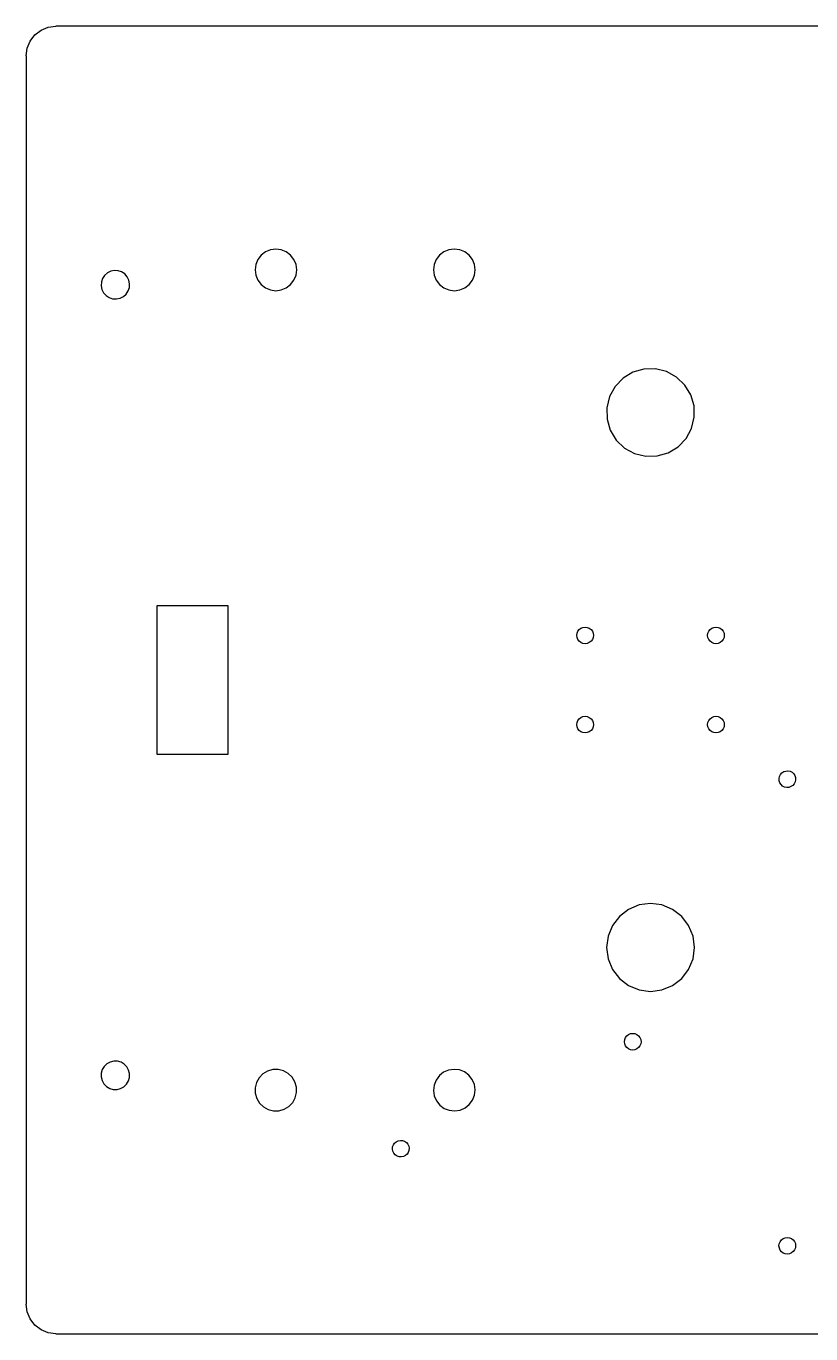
# Model space of a CAD drawing. Extents: x -272 to 362, y -437 to 464.
# Drawn here: x 90.3 to 222.2, y 4.3 to 224.3 of the extents above; entities that cross this region are included whole.
import ezdxf

# ---------------------------------------------------------------- set-up
doc = ezdxf.new("R2010")
doc.units = 0
doc.layers.get('0').update_dxf_attribs({"linetype": 'CONTINUOUS'})

msp = doc.modelspace()

# ---------------------------------------------------------------- linework, layer by layer
for p, q in [((90.93, 221.76), (91.73, 222.8)), ((91.73, 222.8), (92.76, 223.59)), ((92.76, 223.59), (93.97, 224.09)), ((93.97, 224.09), (95.26, 224.26)), ((295.26, 224.26), (95.26, 224.26)), ((90.26, 219.26), (90.44, 220.56)), ((90.44, 220.56), (90.93, 221.76)), ((90.26, 219.26), (90.26, 9.26)), ((129.23, 185.01), (128.88, 184.17)), ((129.79, 185.74), (129.23, 185.01)), ((130.51, 186.29), (129.79, 185.74)), ((131.36, 186.64), (130.51, 186.29)), ((132.26, 186.76), (131.36, 186.64)), ((133.17, 186.64), (132.26, 186.76)), ((134.01, 186.29), (133.17, 186.64)), ((134.74, 185.74), (134.01, 186.29)), ((135.3, 185.01), (134.74, 185.74)), ((135.65, 184.17), (135.3, 185.01)), ((159.23, 185.01), (158.88, 184.17)), ((159.79, 185.74), (159.23, 185.01)), ((160.51, 186.29), (159.79, 185.74)), ((161.36, 186.64), (160.51, 186.29)), ((162.26, 186.76), (161.36, 186.64)), ((163.17, 186.64), (162.26, 186.76)), ((164.01, 186.29), (163.17, 186.64)), ((164.74, 185.74), (164.01, 186.29)), ((165.3, 185.01), (164.74, 185.74)), ((165.65, 184.17), (165.3, 185.01)), ((103.92, 182.75), (103.45, 182.34)), ((104.48, 183.03), (103.92, 182.75)), ((105.1, 183.16), (104.48, 183.03)), ((105.72, 183.12), (105.1, 183.16)), ((106.32, 182.92), (105.72, 183.12)), ((106.84, 182.57), (106.32, 182.92)), ((128.88, 184.17), (128.76, 183.26)), ((128.76, 183.26), (128.88, 182.36)), ((135.76, 183.26), (135.65, 184.17)), ((135.65, 182.36), (135.76, 183.26)), ((158.88, 184.17), (158.76, 183.26)), ((158.76, 183.26), (158.88, 182.36)), ((165.76, 183.26), (165.65, 184.17)), ((165.65, 182.36), (165.76, 183.26)), ((102.91, 181.22), (102.87, 180.59)), ((102.87, 180.59), (103, 179.98)), ((103.11, 181.81), (102.91, 181.22)), ((103.45, 182.34), (103.11, 181.81)), ((107.25, 182.1), (106.84, 182.57)), ((107.53, 181.54), (107.25, 182.1)), ((107.66, 180.93), (107.53, 181.54)), ((107.62, 180.3), (107.66, 180.93)), ((128.88, 182.36), (129.23, 181.51)), ((129.23, 181.51), (129.79, 180.79)), ((129.79, 180.79), (130.51, 180.23)), ((134.01, 180.23), (134.74, 180.79)), ((134.74, 180.79), (135.3, 181.51)), ((135.3, 181.51), (135.65, 182.36)), ((158.88, 182.36), (159.23, 181.51)), ((159.23, 181.51), (159.79, 180.79)), ((159.79, 180.79), (160.51, 180.23)), ((164.01, 180.23), (164.74, 180.79)), ((164.74, 180.79), (165.3, 181.51)), ((165.3, 181.51), (165.65, 182.36)), ((103, 179.98), (103.28, 179.42)), ((103.28, 179.42), (103.69, 178.95)), ((103.69, 178.95), (104.21, 178.6)), ((104.21, 178.6), (104.81, 178.41)), ((104.81, 178.41), (105.43, 178.37)), ((105.43, 178.37), (106.05, 178.49)), ((106.05, 178.49), (106.61, 178.77)), ((106.61, 178.77), (107.08, 179.19)), ((107.08, 179.19), (107.42, 179.71)), ((107.42, 179.71), (107.62, 180.3)), ((130.51, 180.23), (131.36, 179.88)), ((131.36, 179.88), (132.26, 179.76)), ((132.26, 179.76), (133.17, 179.88)), ((133.17, 179.88), (134.01, 180.23)), ((160.51, 180.23), (161.36, 179.88)), ((161.36, 179.88), (162.26, 179.76)), ((162.26, 179.76), (163.17, 179.88)), ((163.17, 179.88), (164.01, 180.23)), ((190.63, 165.03), (189.3, 163.64)), ((192.28, 166.03), (190.63, 165.03)), ((194.14, 166.58), (192.28, 166.03)), ((196.07, 166.62), (194.14, 166.58)), ((197.95, 166.16), (196.07, 166.62)), ((199.64, 165.23), (197.95, 166.16)), ((201.04, 163.89), (199.64, 165.23)), ((189.3, 163.64), (188.37, 161.94)), ((202.04, 162.24), (201.04, 163.89)), ((188.37, 161.94), (187.91, 160.07)), ((202.58, 160.39), (202.04, 162.24)), ((187.91, 160.07), (187.95, 158.14)), ((202.16, 156.58), (202.62, 158.46)), ((202.62, 158.46), (202.58, 160.39)), ((187.95, 158.14), (188.49, 156.28)), ((188.49, 156.28), (189.49, 154.63)), ((201.23, 154.89), (202.16, 156.58)), ((189.49, 154.63), (190.89, 153.29)), ((199.9, 153.49), (201.23, 154.89)), ((190.89, 153.29), (192.58, 152.36)), ((192.58, 152.36), (194.46, 151.91)), ((194.46, 151.91), (196.39, 151.95)), ((196.39, 151.95), (198.25, 152.49)), ((198.25, 152.49), (199.9, 153.49)), ((124.26, 126.76), (112.26, 126.76)), ((112.26, 126.76), (112.26, 101.76)), ((124.26, 101.76), (124.26, 126.76)), ((182.86, 121.76), (182.91, 122.12)), ((182.91, 121.4), (182.86, 121.76)), ((182.91, 122.12), (183.05, 122.46)), ((183.05, 121.06), (182.91, 121.4)), ((183.05, 122.46), (183.27, 122.75)), ((183.27, 120.77), (183.05, 121.06)), ((183.27, 122.75), (183.56, 122.97)), ((183.56, 122.97), (183.9, 123.11)), ((183.9, 123.11), (184.26, 123.16)), ((184.26, 123.16), (184.63, 123.11)), ((184.63, 123.11), (184.96, 122.97)), ((184.96, 122.97), (185.25, 122.75)), ((185.25, 122.75), (185.48, 122.46)), ((185.48, 121.06), (185.25, 120.77)), ((185.48, 122.46), (185.62, 122.12)), ((185.62, 121.4), (185.48, 121.06)), ((185.62, 122.12), (185.66, 121.76)), ((185.66, 121.76), (185.62, 121.4)), ((204.86, 121.76), (204.91, 122.12)), ((204.91, 121.4), (204.86, 121.76)), ((204.91, 122.12), (205.05, 122.46)), ((205.05, 121.06), (204.91, 121.4)), ((205.05, 122.46), (205.27, 122.75)), ((205.27, 120.77), (205.05, 121.06)), ((205.27, 122.75), (205.56, 122.97)), ((205.56, 122.97), (205.9, 123.11)), ((205.9, 123.11), (206.26, 123.16)), ((206.26, 123.16), (206.63, 123.11)), ((206.63, 123.11), (206.96, 122.97)), ((206.96, 122.97), (207.25, 122.75)), ((207.25, 122.75), (207.48, 122.46)), ((207.48, 121.06), (207.25, 120.77)), ((207.48, 122.46), (207.62, 122.12)), ((207.62, 121.4), (207.48, 121.06)), ((207.62, 122.12), (207.66, 121.76)), ((207.66, 121.76), (207.62, 121.4)), ((183.56, 120.55), (183.27, 120.77)), ((183.9, 120.41), (183.56, 120.55)), ((184.26, 120.36), (183.9, 120.41)), ((184.63, 120.41), (184.26, 120.36)), ((184.96, 120.55), (184.63, 120.41)), ((185.25, 120.77), (184.96, 120.55)), ((205.56, 120.55), (205.27, 120.77)), ((205.9, 120.41), (205.56, 120.55)), ((206.26, 120.36), (205.9, 120.41)), ((206.63, 120.41), (206.26, 120.36)), ((206.96, 120.55), (206.63, 120.41)), ((207.25, 120.77), (206.96, 120.55)), ((183.27, 107.75), (183.56, 107.97)), ((183.56, 107.97), (183.9, 108.11)), ((183.9, 108.11), (184.26, 108.16)), ((184.26, 108.16), (184.63, 108.11)), ((184.63, 108.11), (184.96, 107.97)), ((184.96, 107.97), (185.25, 107.75)), ((205.27, 107.75), (205.56, 107.97)), ((205.56, 107.97), (205.9, 108.11)), ((205.9, 108.11), (206.26, 108.16)), ((206.26, 108.16), (206.63, 108.11)), ((206.63, 108.11), (206.96, 107.97)), ((206.96, 107.97), (207.25, 107.75)), ((182.86, 106.76), (182.91, 107.12)), ((182.91, 106.4), (182.86, 106.76)), ((182.91, 107.12), (183.05, 107.46)), ((183.05, 106.06), (182.91, 106.4)), ((183.05, 107.46), (183.27, 107.75)), ((183.27, 105.77), (183.05, 106.06)), ((183.56, 105.55), (183.27, 105.77)), ((185.25, 105.77), (184.96, 105.55)), ((185.25, 107.75), (185.48, 107.46)), ((185.48, 106.06), (185.25, 105.77)), ((185.48, 107.46), (185.62, 107.12)), ((185.62, 106.4), (185.48, 106.06)), ((185.62, 107.12), (185.66, 106.76)), ((185.66, 106.76), (185.62, 106.4)), ((204.86, 106.76), (204.91, 107.12)), ((204.91, 106.4), (204.86, 106.76)), ((204.91, 107.12), (205.05, 107.46)), ((205.05, 106.06), (204.91, 106.4)), ((205.05, 107.46), (205.27, 107.75)), ((205.27, 105.77), (205.05, 106.06)), ((205.56, 105.55), (205.27, 105.77)), ((207.25, 105.77), (206.96, 105.55)), ((207.25, 107.75), (207.48, 107.46)), ((207.48, 106.06), (207.25, 105.77)), ((207.48, 107.46), (207.62, 107.12)), ((207.62, 106.4), (207.48, 106.06)), ((207.62, 107.12), (207.66, 106.76)), ((207.66, 106.76), (207.62, 106.4)), ((183.9, 105.41), (183.56, 105.55)), ((184.26, 105.36), (183.9, 105.41)), ((184.63, 105.41), (184.26, 105.36)), ((184.96, 105.55), (184.63, 105.41)), ((205.9, 105.41), (205.56, 105.55)), ((206.26, 105.36), (205.9, 105.41)), ((206.63, 105.41), (206.26, 105.36)), ((206.96, 105.55), (206.63, 105.41)), ((112.26, 101.76), (124.26, 101.76)), ((216.87, 97.69), (216.94, 98.04)), ((216.89, 97.32), (216.87, 97.69)), ((217, 96.97), (216.89, 97.32)), ((216.94, 98.04), (217.11, 98.37)), ((217.2, 96.67), (217, 96.97)), ((217.11, 98.37), (217.35, 98.64)), ((217.35, 98.64), (217.66, 98.84)), ((217.66, 98.84), (218.01, 98.95)), ((218.01, 98.95), (218.37, 98.97)), ((218.37, 98.97), (218.73, 98.9)), ((218.73, 98.9), (219.06, 98.73)), ((219.06, 98.73), (219.33, 98.49)), ((219.33, 98.49), (219.53, 98.18)), ((219.59, 97.11), (219.42, 96.79)), ((219.53, 98.18), (219.64, 97.84)), ((219.66, 97.47), (219.59, 97.11)), ((219.64, 97.84), (219.66, 97.47)), ((217.47, 96.42), (217.2, 96.67)), ((217.8, 96.26), (217.47, 96.42)), ((218.16, 96.18), (217.8, 96.26)), ((218.52, 96.2), (218.16, 96.18)), ((218.87, 96.32), (218.52, 96.2)), ((219.18, 96.52), (218.87, 96.32)), ((219.42, 96.79), (219.18, 96.52)), ((191.56, 75.67), (190.03, 74.49)), ((193.35, 76.41), (191.56, 75.67)), ((195.26, 76.66), (193.35, 76.41)), ((197.18, 76.41), (195.26, 76.66)), ((198.96, 75.67), (197.18, 76.41)), ((200.5, 74.49), (198.96, 75.67)), ((188.86, 72.96), (188.12, 71.18)), ((190.03, 74.49), (188.86, 72.96)), ((201.67, 72.96), (200.5, 74.49)), ((202.41, 71.18), (201.67, 72.96)), ((188.12, 71.18), (187.86, 69.26)), ((202.66, 69.26), (202.41, 71.18)), ((187.86, 69.26), (188.12, 67.35)), ((202.41, 67.35), (202.66, 69.26)), ((188.12, 67.35), (188.86, 65.56)), ((201.67, 65.56), (202.41, 67.35)), ((188.86, 65.56), (190.03, 64.03)), ((190.03, 64.03), (191.56, 62.85)), ((198.96, 62.85), (200.5, 64.03)), ((200.5, 64.03), (201.67, 65.56)), ((191.56, 62.85), (193.35, 62.11)), ((193.35, 62.11), (195.26, 61.86)), ((195.26, 61.86), (197.18, 62.11)), ((197.18, 62.11), (198.96, 62.85)), ((190.86, 53.41), (190.91, 53.78)), ((190.91, 53.05), (190.86, 53.41)), ((190.91, 53.78), (191.05, 54.11)), ((191.05, 52.71), (190.91, 53.05)), ((191.05, 54.11), (191.27, 54.4)), ((191.27, 54.4), (191.56, 54.63)), ((191.56, 54.63), (191.9, 54.77)), ((191.9, 54.77), (192.26, 54.81)), ((192.26, 54.81), (192.63, 54.77)), ((192.63, 54.77), (192.96, 54.63)), ((192.96, 54.63), (193.25, 54.4)), ((193.25, 54.4), (193.48, 54.11)), ((193.48, 54.11), (193.62, 53.78)), ((193.62, 53.05), (193.48, 52.71)), ((193.62, 53.78), (193.66, 53.41)), ((193.66, 53.41), (193.62, 53.05)), ((191.27, 52.42), (191.05, 52.71)), ((191.56, 52.2), (191.27, 52.42)), ((191.9, 52.06), (191.56, 52.2)), ((192.26, 52.01), (191.9, 52.06)), ((192.63, 52.06), (192.26, 52.01)), ((192.96, 52.2), (192.63, 52.06)), ((193.25, 52.42), (192.96, 52.2)), ((193.48, 52.71), (193.25, 52.42)), ((103.06, 48.72), (102.89, 48.11)), ((103.38, 49.25), (103.06, 48.72)), ((103.84, 49.69), (103.38, 49.25)), ((104.38, 49.99), (103.84, 49.69)), ((104.99, 50.15), (104.38, 49.99)), ((105.62, 50.14), (104.99, 50.15)), ((106.22, 49.96), (105.62, 50.14)), ((106.76, 49.64), (106.22, 49.96)), ((107.19, 49.19), (106.76, 49.64)), ((107.5, 48.64), (107.19, 49.19)), ((107.65, 48.04), (107.5, 48.64)), ((130.87, 48.47), (130.09, 48)), ((131.75, 48.72), (130.87, 48.47)), ((132.66, 48.74), (131.75, 48.72)), ((133.55, 48.52), (132.66, 48.74)), ((134.35, 48.07), (133.55, 48.52)), ((161.31, 48.63), (160.47, 48.26)), ((162.21, 48.76), (161.31, 48.63)), ((163.12, 48.66), (162.21, 48.76)), ((163.97, 48.32), (163.12, 48.66)), ((102.89, 48.11), (102.88, 47.49)), ((102.88, 47.49), (103.03, 46.88)), ((103.03, 46.88), (103.34, 46.33)), ((103.34, 46.33), (103.77, 45.88)), ((106.69, 45.83), (107.14, 46.27)), ((107.14, 46.27), (107.47, 46.81)), ((107.47, 46.81), (107.64, 47.41)), ((107.64, 47.41), (107.65, 48.04)), ((129.01, 46.55), (128.79, 45.66)), ((129.45, 47.34), (129.01, 46.55)), ((130.09, 48), (129.45, 47.34)), ((135, 47.44), (134.35, 48.07)), ((135.47, 46.66), (135, 47.44)), ((135.73, 45.78), (135.47, 46.66)), ((159.21, 46.96), (158.87, 46.11)), ((159.75, 47.7), (159.21, 46.96)), ((160.47, 48.26), (159.75, 47.7)), ((164.7, 47.77), (163.97, 48.32)), ((165.27, 47.06), (164.7, 47.77)), ((165.63, 46.22), (165.27, 47.06)), ((165.76, 45.32), (165.63, 46.22)), ((103.77, 45.88), (104.31, 45.56)), ((104.31, 45.56), (104.91, 45.39)), ((104.91, 45.39), (105.54, 45.38)), ((105.54, 45.38), (106.15, 45.53)), ((106.15, 45.53), (106.69, 45.83)), ((128.79, 45.66), (128.8, 44.74)), ((128.8, 44.74), (129.05, 43.87)), ((135.52, 43.98), (135.74, 44.86)), ((135.74, 44.86), (135.73, 45.78)), ((158.87, 46.11), (158.77, 45.21)), ((158.77, 45.21), (158.9, 44.3)), ((158.9, 44.3), (159.26, 43.46)), ((165.32, 43.56), (165.66, 44.41)), ((165.66, 44.41), (165.76, 45.32)), ((129.05, 43.87), (129.52, 43.08)), ((129.52, 43.08), (130.18, 42.45)), ((130.18, 42.45), (130.98, 42.01)), ((130.98, 42.01), (131.87, 41.78)), ((132.78, 41.8), (133.66, 42.05)), ((133.66, 42.05), (134.44, 42.52)), ((134.44, 42.52), (135.08, 43.18)), ((135.08, 43.18), (135.52, 43.98)), ((159.26, 43.46), (159.83, 42.75)), ((159.83, 42.75), (160.56, 42.2)), ((160.56, 42.2), (161.41, 41.87)), ((161.41, 41.87), (162.32, 41.76)), ((162.32, 41.76), (163.22, 41.9)), ((163.22, 41.9), (164.06, 42.26)), ((164.06, 42.26), (164.78, 42.83)), ((164.78, 42.83), (165.32, 43.56)), ((131.87, 41.78), (132.78, 41.8)), ((151.87, 35.34), (151.89, 35.7)), ((151.93, 34.98), (151.87, 35.34)), ((151.89, 35.7), (152.02, 36.05)), ((152.02, 36.05), (152.22, 36.35)), ((152.22, 36.35), (152.5, 36.59)), ((152.5, 36.59), (152.83, 36.75)), ((152.83, 36.75), (153.19, 36.81)), ((153.19, 36.81), (153.55, 36.78)), ((153.55, 36.78), (153.9, 36.66)), ((153.9, 36.66), (154.2, 36.46)), ((154.2, 36.46), (154.44, 36.18)), ((154.44, 36.18), (154.6, 35.85)), ((154.6, 35.85), (154.66, 35.49)), ((154.66, 35.49), (154.63, 35.13)), ((152.09, 34.65), (151.93, 34.98)), ((152.33, 34.37), (152.09, 34.65)), ((152.63, 34.17), (152.33, 34.37)), ((152.98, 34.05), (152.63, 34.17)), ((153.34, 34.02), (152.98, 34.05)), ((153.7, 34.08), (153.34, 34.02)), ((154.03, 34.24), (153.7, 34.08)), ((154.31, 34.48), (154.03, 34.24)), ((154.51, 34.78), (154.31, 34.48)), ((154.63, 35.13), (154.51, 34.78)), ((217.04, 19.76), (217.26, 20.05)), ((217.26, 20.05), (217.55, 20.28)), ((217.55, 20.28), (217.88, 20.43)), ((217.88, 20.43), (218.24, 20.48)), ((218.24, 20.48), (218.61, 20.44)), ((218.61, 20.44), (218.95, 20.3)), ((218.95, 20.3), (219.24, 20.08)), ((219.24, 20.08), (219.47, 19.8)), ((216.86, 19.06), (216.91, 19.42)), ((216.92, 18.7), (216.86, 19.06)), ((216.91, 19.42), (217.04, 19.76)), ((217.06, 18.36), (216.92, 18.7)), ((217.29, 18.07), (217.06, 18.36)), ((217.58, 17.86), (217.29, 18.07)), ((217.92, 17.72), (217.58, 17.86)), ((218.29, 17.68), (217.92, 17.72)), ((218.65, 17.73), (218.29, 17.68)), ((218.98, 17.88), (218.65, 17.73)), ((219.27, 18.1), (218.98, 17.88)), ((219.49, 18.4), (219.27, 18.1)), ((219.47, 19.8), (219.61, 19.46)), ((219.62, 18.74), (219.49, 18.4)), ((219.61, 19.46), (219.66, 19.1)), ((219.66, 19.1), (219.62, 18.74)), ((90.44, 7.97), (90.26, 9.26)), ((90.93, 6.76), (90.44, 7.97)), ((91.73, 5.73), (90.93, 6.76)), ((92.76, 4.93), (91.73, 5.73)), ((93.97, 4.43), (92.76, 4.93)), ((95.26, 4.26), (93.97, 4.43)), ((95.26, 4.26), (295.26, 4.26))]:
    msp.add_line(p, q)

doc.saveas('drawing.dxf')
